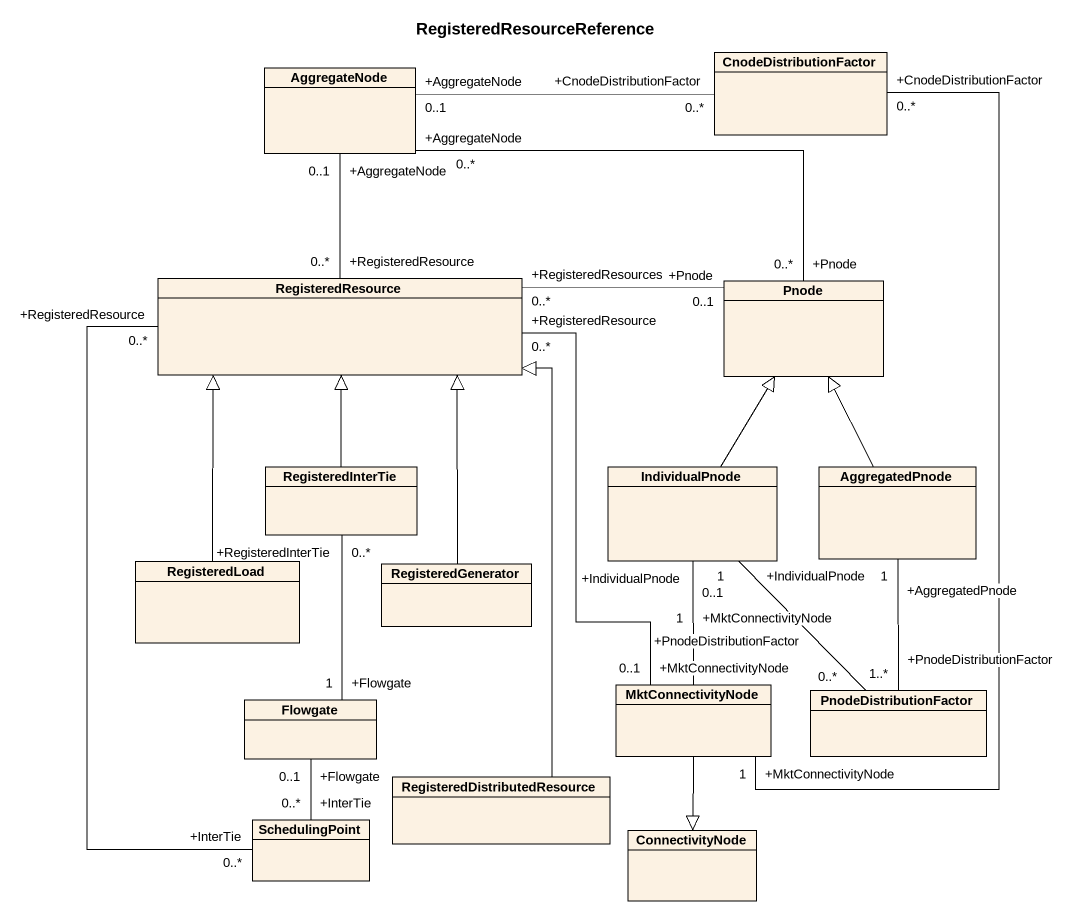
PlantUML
@startuml
title RegisteredResourceReference
hide circle
hide empty members
class AggregateNode
class CnodeDistributionFactor
class RegisteredResource
class Pnode
class RegisteredInterTie
class IndividualPnode
class AggregatedPnode
class RegisteredLoad
class RegisteredGenerator
class Flowgate
class MktConnectivityNode
class PnodeDistributionFactor
class "RegisteredDistributedResource" as RegisteredDistributedResourc
class SchedulingPoint
class ConnectivityNode
AggregateNode "+AggregateNode\n0..1" -right- "+CnodeDistributionFactor\n0..*" CnodeDistributionFactor
AggregateNode "+AggregateNode\n0..*" -right- "+Pnode\n0..*" Pnode
CnodeDistributionFactor "+CnodeDistributionFactor\n0..*" -- "+MktConnectivityNode\n1" MktConnectivityNode
RegisteredResource "+RegisteredResource\n0..*" -up- "+AggregateNode\n0..1" AggregateNode
RegisteredResource "+RegisteredResource\n0..*" -- "+MktConnectivityNode\n0..1" MktConnectivityNode
RegisteredResource "+RegisteredResource\n0..*" -- "+InterTie\n0..*" SchedulingPoint
Pnode "+Pnode\n0..1" -left- "+RegisteredResources\n0..*" RegisteredResource
RegisteredInterTie -up-|> RegisteredResource
IndividualPnode -up-|> Pnode
IndividualPnode "+IndividualPnode\n0..1" -- "+MktConnectivityNode\n1" MktConnectivityNode
IndividualPnode "+IndividualPnode\n1" -- "+PnodeDistributionFactor\n0..*" PnodeDistributionFactor
AggregatedPnode -up-|> Pnode
AggregatedPnode "+AggregatedPnode\n1" -- "+PnodeDistributionFactor\n1..*" PnodeDistributionFactor
RegisteredLoad -up-|> RegisteredResource
RegisteredGenerator -up-|> RegisteredResource
Flowgate "+Flowgate\n1" -up- "+RegisteredInterTie\n0..*" RegisteredInterTie
Flowgate "+Flowgate\n0..1" -- "+InterTie\n0..*" SchedulingPoint
MktConnectivityNode --|> ConnectivityNode
RegisteredDistributedResourc -up-|> RegisteredResource
@enduml
